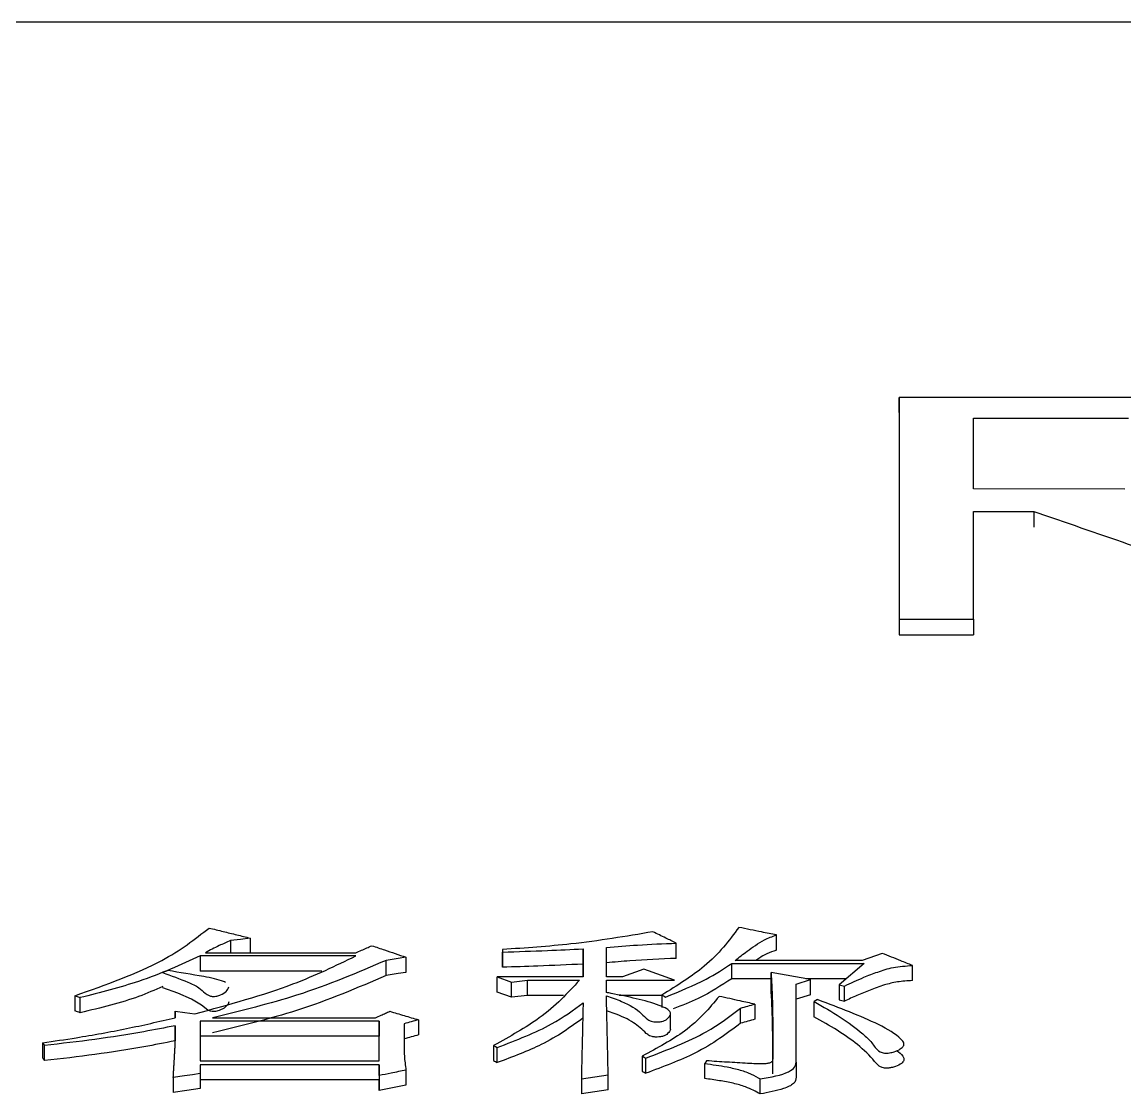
# Model space of a CAD drawing. Header units: millimetres. Extents: x 2404 to 4548, y 1024 to 2541.
# Drawn here: x 2925.25 to 2931.91, y 2286.37 to 2292.85 of the extents above; entities that cross this region are included whole.
import ezdxf

# ---------------------------------------------------------------- set-up
doc = ezdxf.new("R2010")
doc.units = ezdxf.units.MM

msp = doc.modelspace()

# ---------------------------------------------------------------- linework, layer by layer
at = {"color": 7, "linetype": 'Continuous', "lineweight": 25}
for p, q in [((2957.3188, 2292.8465), (2920.3188, 2292.848)), ((2930.5486, 2290.4868), (2930.5486, 2290.5789)), ((2931.5492, 2290.5788), (2930.5486, 2290.5789)), ((2930.9974, 2290.0256), (2930.9974, 2290.453)), ((2930.9974, 2290.453), (2931.9349, 2290.453)), ((2931.9128, 2290.0237), (2930.9974, 2290.0256)), ((2930.9974, 2289.8884), (2931.362, 2289.8884)), ((2930.9974, 2289.238), (2930.9974, 2289.8884)), ((2931.362, 2289.8884), (2931.362, 2289.7947)), ((2930.5487, 2289.238), (2930.5487, 2289.1434)), ((2930.5487, 2289.238), (2930.9974, 2289.238)), ((2930.9974, 2289.238), (2930.9974, 2289.1434)), ((2930.5487, 2289.1434), (2930.9974, 2289.1434)), ((2926.5071, 2287.2942), (2926.5071, 2287.2214)), ((2926.6261, 2287.3095), (2926.6261, 2287.2214)), ((2929.2006, 2287.1868), (2929.2006, 2287.2789)), ((2927.2643, 2287.2022), (2926.3231, 2287.2022)), ((2926.3231, 2287.2022), (2926.3231, 2287.1103)), ((2926.3557, 2287.2214), (2927.2643, 2287.2214)), ((2927.5672, 2287.1945), (2927.5672, 2287.1025)), ((2928.1514, 2287.2406), (2928.1514, 2287.2252)), ((2928.1514, 2287.2406), (2928.1514, 2287.1486)), ((2928.1514, 2287.1333), (2928.1514, 2287.2252)), ((2928.6381, 2287.2444), (2928.6381, 2287.0745)), ((2928.6381, 2287.1524), (2928.6381, 2287.2444)), ((2928.7788, 2287.0745), (2928.7788, 2287.2521)), ((2930.4446, 2287.2175), (2930.3256, 2287.1751)), ((2927.4481, 2287.0833), (2927.4481, 2287.1752)), ((2928.1514, 2287.1486), (2928.1514, 2287.1333)), ((2928.6381, 2287.0745), (2928.6381, 2287.1524)), ((2929.536, 2287.064), (2929.536, 2287.1559)), ((2929.536, 2287.1559), (2930.3365, 2287.1558)), ((2930.3256, 2287.1751), (2929.5576, 2287.1752)), ((2930.3365, 2287.1558), (2930.185, 2287.0277)), ((2930.6285, 2287.0524), (2930.6285, 2287.1442)), ((2927.0585, 2287.1102), (2926.3231, 2287.1103)), ((2928.1189, 2287.0745), (2928.2055, 2287.0434)), ((2928.6381, 2287.0745), (2928.1189, 2287.0745)), ((2928.1189, 2286.9827), (2928.1189, 2287.0745)), ((2928.8761, 2287.0745), (2928.7788, 2287.0745)), ((2929.0059, 2287.1211), (2928.8761, 2287.0745)), ((2929.1898, 2287.055), (2929.0059, 2287.1211)), ((2929.774, 2287.064), (2929.536, 2287.064)), ((2930.0119, 2287.0589), (2929.774, 2287.1017)), ((2929.774, 2287.0098), (2929.774, 2287.1017)), ((2929.9254, 2287.0317), (2930.0119, 2287.0589)), ((2930.2278, 2287.0639), (2929.9839, 2287.064)), ((2930.0119, 2286.9672), (2930.0119, 2287.0589)), ((2928.2055, 2287.0434), (2928.3028, 2287.0551)), ((2928.2055, 2286.9516), (2928.2055, 2287.0434)), ((2928.3028, 2287.0551), (2928.6165, 2287.0551)), ((2928.7788, 2287.0551), (2929.1898, 2287.055)), ((2928.7788, 2286.9809), (2928.7788, 2287.0551)), ((2929.9254, 2286.5596), (2929.9254, 2287.0317)), ((2930.185, 2287.0277), (2930.2175, 2287.0199)), ((2930.185, 2287.0277), (2930.185, 2286.936)), ((2930.2175, 2286.9282), (2930.2175, 2287.0199)), ((2925.566, 2286.9614), (2925.566, 2286.8698)), ((2925.5984, 2286.858), (2925.5984, 2286.9497)), ((2928.2055, 2286.9516), (2928.1189, 2286.9827)), ((2928.3028, 2286.9633), (2928.2055, 2286.9516)), ((2928.5185, 2286.9633), (2928.3028, 2286.9633)), ((2929.114, 2286.9633), (2928.8554, 2286.9633)), ((2929.114, 2286.9653), (2929.114, 2286.8893)), ((2930.0119, 2286.9672), (2929.9254, 2286.9399)), ((2930.0336, 2286.8344), (2930.0336, 2286.9259)), ((2930.185, 2286.936), (2930.2175, 2286.9282)), ((2926.1718, 2286.8274), (2926.1718, 2286.867)), ((2926.1718, 2286.867), (2926.1718, 2286.8274)), ((2929.1653, 2286.8505), (2929.1653, 2286.86)), ((2929.59, 2286.7951), (2929.59, 2286.8866)), ((2929.6766, 2286.9102), (2929.6766, 2286.8187)), ((2926.3232, 2286.8076), (2926.3233, 2286.5677)), ((2927.405, 2286.8076), (2926.3232, 2286.8076)), ((2926.3989, 2286.8274), (2927.3833, 2286.8274)), ((2927.405, 2286.5677), (2927.405, 2286.8076)), ((2927.405, 2286.8076), (2927.405, 2286.7162)), ((2927.5564, 2286.7917), (2927.5564, 2286.6401)), ((2927.643, 2286.8155), (2927.643, 2286.7241)), ((2929.1653, 2286.7674), (2929.1653, 2286.8495)), ((2926.1718, 2286.6522), (2926.1718, 2286.7799)), ((2926.1718, 2286.7799), (2926.1718, 2286.6885)), ((2925.3713, 2286.6762), (2925.3821, 2286.6602)), ((2925.3713, 2286.6762), (2925.3713, 2286.585)), ((2925.3821, 2286.569), (2925.3821, 2286.6602)), ((2926.1718, 2286.6521), (2926.1718, 2286.6885)), ((2927.405, 2286.7162), (2926.3232, 2286.7162)), ((2927.405, 2286.5677), (2927.405, 2286.7162)), ((2928.0972, 2286.6602), (2928.0972, 2286.5689)), ((2928.1189, 2286.5569), (2928.1189, 2286.6481)), ((2928.9951, 2286.5959), (2928.9951, 2286.5047)), ((2926.3233, 2286.5677), (2927.405, 2286.5677)), ((2927.405, 2286.5435), (2926.3233, 2286.5435)), ((2926.3233, 2286.5435), (2926.3233, 2286.4909)), ((2927.405, 2286.4787), (2927.405, 2286.5435)), ((2927.405, 2286.5435), (2927.405, 2286.4524)), ((2929.0167, 2286.4927), (2929.0167, 2286.5838)), ((2929.3846, 2286.5677), (2929.3737, 2286.5515)), ((2929.7848, 2286.4886), (2929.7848, 2286.5797)), ((2929.9254, 2286.5596), (2929.9254, 2286.4685)), ((2926.161, 2286.4666), (2926.161, 2286.3756)), ((2926.3233, 2286.4909), (2926.3233, 2286.3999)), ((2927.405, 2286.4787), (2927.405, 2286.3877)), ((2927.5672, 2286.5111), (2927.5672, 2286.4201)), ((2928.6273, 2286.4584), (2928.7896, 2286.4827)), ((2928.6273, 2286.4584), (2928.6273, 2286.3674)), ((2928.7896, 2286.3917), (2928.7896, 2286.4827)), ((2929.7091, 2286.3674), (2929.7091, 2286.4584)), ((2927.405, 2286.4524), (2926.3233, 2286.4524)), ((2927.405, 2286.3877), (2927.405, 2286.4524)), ((2928.7896, 2286.3917), (2928.6273, 2286.3674))]:
    msp.add_line(p, q, dxfattribs=at)
at = {"color": 7, "linetype": 'Continuous', "lineweight": 25, "flags": 128}
for points in [[(2926.6261, 2287.3095), (2926.5666, 2287.3019), (2926.5071, 2287.2942)], [(2927.5672, 2287.1945), (2927.521, 2287.187), (2927.4846, 2287.1811), (2927.4482, 2287.1752)], [(2926.1286, 2287.1134), (2926.1202, 2287.1104), (2926.1081, 2287.1061), (2926.1024, 2287.104)], [(2927.5672, 2287.1025), (2927.521, 2287.0951), (2927.4846, 2287.0892), (2927.4482, 2287.0833)], [(2926.4959, 2286.9238), (2926.4923, 2286.9098), (2926.4692, 2286.8867), (2926.4377, 2286.8717), (2926.4171, 2286.8664), (2926.4067, 2286.8653), (2926.3959, 2286.8657), (2926.3854, 2286.8679), (2926.3706, 2286.8737), (2926.3306, 2286.9051), (2926.2711, 2286.9409), (2926.1878, 2286.9769), (2926.0983, 2287.0091), (2926.096, 2287.0099), (2926.096, 2287.0099)], [(2928.3028, 2286.9633), (2928.3028, 2286.9862), (2928.3028, 2287.0092), (2928.3028, 2287.0321), (2928.3028, 2287.0551)], [(2925.566, 2286.9614), (2925.5742, 2286.9584), (2925.5863, 2286.954), (2925.5984, 2286.9497)], [(2929.1141, 2286.9653), (2929.1196, 2286.9623), (2929.1276, 2286.9579), (2929.1357, 2286.9535)], [(2930.0552, 2286.9377), (2930.0444, 2286.9318), (2930.0336, 2286.9259)], [(2925.5984, 2286.858), (2925.5901, 2286.861), (2925.5819, 2286.864), (2925.566, 2286.8698)], [(2926.1718, 2286.867), (2926.2312, 2286.8591), (2926.2907, 2286.8512)], [(2928.0973, 2286.6602), (2928.1081, 2286.6541), (2928.1189, 2286.6481)], [(2928.9951, 2286.5959), (2929.0006, 2286.5928), (2929.0087, 2286.5883), (2929.0167, 2286.5838)], [(2928.0973, 2286.5689), (2928.1028, 2286.5659), (2928.1083, 2286.5628), (2928.1189, 2286.5569)], [(2929.3737, 2286.4604), (2929.3737, 2286.4974), (2929.3737, 2286.5245), (2929.3737, 2286.5515)], [(2926.3233, 2286.4909), (2926.2762, 2286.4839), (2926.2292, 2286.4768), (2926.161, 2286.4666)], [(2928.9951, 2286.5047), (2929.0006, 2286.5016), (2929.0061, 2286.4986), (2929.0167, 2286.4927)], [(2926.3233, 2286.3999), (2926.2421, 2286.3877), (2926.161, 2286.3756)]]:
    msp.add_lwpolyline(points, dxfattribs=at)
at = {"color": 7, "linetype": 'Continuous', "lineweight": 25}
for points, knots in [([(2930.5486, 2290.5789), (2930.5486, 2290.402), (2930.5487, 2289.9884), (2930.5487, 2289.5112), (2930.5487, 2289.238)], [0, 0, 0, 0, 0.427525, 1, 1, 1, 1]), ([(2932.682, 2290.5622), (2932.6721, 2290.5626), (2932.6571, 2290.5632), (2932.6372, 2290.564), (2932.6223, 2290.5646), (2932.6023, 2290.5654), (2932.5824, 2290.5662), (2932.5624, 2290.5669), (2932.5475, 2290.5675), (2932.5325, 2290.568), (2932.5125, 2290.5687), (2932.4925, 2290.5694), (2932.4725, 2290.57), (2932.4575, 2290.5704), (2932.4275, 2290.5713), (2932.3623, 2290.5729), (2932.2818, 2290.5743), (2932.141, 2290.5761), (2931.9719, 2290.5778), (2931.7545, 2290.5787), (2931.6177, 2290.5788), (2931.5492, 2290.5788)], [0, 0, 0, 0, 0.026604, 0.039906, 0.053209, 0.066511, 0.093115, 0.106417, 0.119719, 0.133022, 0.146324, 0.172928, 0.18623, 0.199533, 0.212835, 0.266046, 0.372479, 0.425688, 0.638532, 0.819249, 1, 1, 1, 1]), ([(2930.5486, 2290.4825), (2930.5486, 2290.3057), (2930.5487, 2289.8926), (2930.5487, 2289.416), (2930.5487, 2289.1434)], [0, 0, 0, 0, 0.428082, 1, 1, 1, 1]), ([(2931.362, 2289.8884), (2931.4095, 2289.8722), (2931.6471, 2289.7914), (2932.0721, 2289.6441), (2932.6368, 2289.4437), (2933.0116, 2289.3065), (2933.1989, 2289.2379)], [0, 0, 0, 0, 0.077607, 0.388036, 0.694012, 1, 1, 1, 1]), ([(2925.566, 2286.9614), (2925.7555, 2287.0285), (2926.0907, 2287.1472), (2926.2905, 2287.3028), (2926.3773, 2287.3705)], [0, 0, 0, 0, 0.565519, 1, 1, 1, 1]), ([(2926.3773, 2287.3705), (2926.4058, 2287.3635), (2926.4615, 2287.3499), (2926.5444, 2287.3296), (2926.5989, 2287.3162), (2926.6261, 2287.3095)], [0, 0, 0, 0, 0.343461, 0.671731, 1, 1, 1, 1]), ([(2929.06, 2287.3476), (2928.8968, 2287.3203), (2928.604, 2287.2713), (2928.2903, 2287.25), (2928.1514, 2287.2406)], [0, 0, 0, 0, 0.557097, 1, 1, 1, 1]), ([(2929.2006, 2287.2789), (2929.1796, 2287.2892), (2929.1457, 2287.3058), (2929.0988, 2287.3287), (2929.0729, 2287.3413), (2929.06, 2287.3476)], [0, 0, 0, 0, 0.447799, 0.7239, 1, 1, 1, 1]), ([(2929.5792, 2287.3742), (2929.5197, 2287.2942), (2929.4129, 2287.1507), (2929.2058, 2287.0222), (2929.114, 2286.9653)], [0, 0, 0, 0, 0.556899, 1, 1, 1, 1]), ([(2929.5576, 2287.1752), (2929.581, 2287.1937), (2929.6196, 2287.2242), (2929.6791, 2287.2654), (2929.7309, 2287.3006), (2929.7811, 2287.3191), (2929.8064, 2287.3285)], [0, 0, 0, 0, 0.337761, 0.556951, 0.777135, 1, 1, 1, 1]), ([(2929.8064, 2287.3285), (2929.7765, 2287.3345), (2929.7237, 2287.3452), (2929.648, 2287.3604), (2929.6021, 2287.3696), (2929.5792, 2287.3742)], [0, 0, 0, 0, 0.394861, 0.69743, 1, 1, 1, 1]), ([(2929.8064, 2287.2364), (2929.8064, 2287.2441), (2929.8064, 2287.2596), (2929.8064, 2287.2904), (2929.8064, 2287.3133), (2929.8064, 2287.3285)], [0, 0, 0, 0, 0.2525, 0.505, 1, 1, 1, 1]), ([(2926.5071, 2287.2942), (2926.4838, 2287.2844), (2926.445, 2287.268), (2926.396, 2287.2432), (2926.3691, 2287.2287), (2926.3557, 2287.2214)], [0, 0, 0, 0, 0.429081, 0.714347, 1, 1, 1, 1]), ([(2927.2643, 2287.2214), (2927.2756, 2287.2263), (2927.2975, 2287.2358), (2927.33, 2287.2499), (2927.3511, 2287.259), (2927.3617, 2287.2636)], [0, 0, 0, 0, 0.347839, 0.673919, 1, 1, 1, 1]), ([(2927.3617, 2287.2636), (2927.3873, 2287.255), (2927.4343, 2287.2392), (2927.5028, 2287.2162), (2927.5458, 2287.2017), (2927.5672, 2287.1945)], [0, 0, 0, 0, 0.373043, 0.686521, 1, 1, 1, 1]), ([(2928.7788, 2287.2521), (2928.8413, 2287.2577), (2928.9805, 2287.2702), (2929.1225, 2287.2758), (2929.2006, 2287.2789)], [0, 0, 0, 0, 0.449849, 1, 1, 1, 1]), ([(2926.3231, 2287.2022), (2926.2058, 2287.148), (2925.9945, 2287.0504), (2925.7203, 2286.9807), (2925.5984, 2286.9497)], [0, 0, 0, 0, 0.555264, 1, 1, 1, 1]), ([(2926.2907, 2286.8512), (2926.4977, 2286.9078), (2926.8642, 2287.0079), (2927.143, 2287.1433), (2927.2643, 2287.2022)], [0, 0, 0, 0, 0.564995, 1, 1, 1, 1]), ([(2928.1514, 2287.2252), (2928.2417, 2287.2282), (2928.4042, 2287.2337), (2928.5662, 2287.2411), (2928.6381, 2287.2444)], [0, 0, 0, 0, 0.555754, 1, 1, 1, 1]), ([(2929.8064, 2287.2364), (2929.7862, 2287.2294), (2929.7459, 2287.2156), (2929.7097, 2287.1933), (2929.6896, 2287.1797), (2929.6828, 2287.1751)], [0, 0, 0, 0, 0.401498, 0.797434, 1, 1, 1, 1]), ([(2930.6285, 2287.1442), (2930.6049, 2287.1537), (2930.5624, 2287.1706), (2930.5011, 2287.1951), (2930.4635, 2287.21), (2930.4446, 2287.2175)], [0, 0, 0, 0, 0.386102, 0.693051, 1, 1, 1, 1]), ([(2927.4482, 2287.1752), (2927.2754, 2287.1009), (2926.9643, 2286.967), (2926.5729, 2286.8705), (2926.3989, 2286.8275)], [0, 0, 0, 0, 0.555354, 1, 1, 1, 1]), ([(2928.6381, 2287.1524), (2928.5467, 2287.1483), (2928.3847, 2287.1409), (2928.2222, 2287.1356), (2928.1514, 2287.1333)], [0, 0, 0, 0, 0.564211, 1, 1, 1, 1]), ([(2929.2006, 2287.1868), (2929.107, 2287.1828), (2928.9651, 2287.1767), (2928.8261, 2287.1643), (2928.7788, 2287.1601)], [0, 0, 0, 0, 0.659861, 1, 1, 1, 1]), ([(2929.1357, 2286.9535), (2929.2218, 2286.9883), (2929.3746, 2287.0502), (2929.4869, 2287.1237), (2929.536, 2287.1559)], [0, 0, 0, 0, 0.563218, 1, 1, 1, 1]), ([(2930.2175, 2287.0199), (2930.2562, 2287.0378), (2930.3201, 2287.0674), (2930.4173, 2287.105), (2930.5096, 2287.1357), (2930.5886, 2287.1414), (2930.6285, 2287.1442)], [0, 0, 0, 0, 0.335019, 0.553277, 0.774167, 1, 1, 1, 1]), ([(2926.096, 2287.1017), (2926.148, 2287.0827), (2926.2259, 2287.0542), (2926.3181, 2287.0123), (2926.3448, 2286.9812), (2926.3718, 2286.9633), (2926.3906, 2286.958), (2926.4008, 2286.9567), (2926.4124, 2286.9571), (2926.4291, 2286.9601), (2926.4555, 2286.9695), (2926.4873, 2286.988), (2926.4939, 2287.0058), (2926.4975, 2287.0154)], [0, 0, 0, 0, 0.318334, 0.477294, 0.616925, 0.687072, 0.704751, 0.71934, 0.733979, 0.755949, 0.800249, 0.89164, 1, 1, 1, 1]), ([(2926.4758, 2287.0421), (2926.4722, 2287.0438), (2926.438, 2287.0596), (2926.315, 2287.0823), (2926.2003, 2287.1015), (2926.1286, 2287.1134)], [0, 0, 0, 0, 0.0414954, 0.4006166, 1, 1, 1, 1]), ([(2927.4482, 2287.0833), (2927.2754, 2287.0091), (2926.9643, 2286.8754), (2926.5729, 2286.7789), (2926.3989, 2286.736)], [0, 0, 0, 0, 0.555295, 1, 1, 1, 1]), ([(2929.536, 2287.064), (2929.4734, 2287.023), (2929.3728, 2286.9571), (2929.235, 2286.9024), (2929.1829, 2286.8817)], [0, 0, 0, 0, 0.621969, 1, 1, 1, 1]), ([(2929.774, 2287.1017), (2929.7741, 2287.0986), (2929.7745, 2287.0925), (2929.775, 2287.0833), (2929.7755, 2287.074), (2929.776, 2287.0648), (2929.7765, 2287.0556), (2929.7769, 2287.0479), (2929.7773, 2287.0402), (2929.7777, 2287.0325), (2929.7782, 2287.0232), (2929.7788, 2287.0109), (2929.7795, 2286.9954), (2929.7803, 2286.9769), (2929.7809, 2286.9614), (2929.7815, 2286.9459), (2929.7819, 2286.9304), (2929.7824, 2286.9117), (2929.7828, 2286.8962), (2929.783, 2286.8806), (2929.7833, 2286.865), (2929.7835, 2286.8462), (2929.7837, 2286.8306), (2929.7839, 2286.8149), (2929.784, 2286.7993), (2929.7842, 2286.7742), (2929.7844, 2286.7427), (2929.7846, 2286.7143), (2929.7846, 2286.6969), (2929.7846, 2286.689), (2929.7847, 2286.6811), (2929.7847, 2286.6732), (2929.7847, 2286.6653), (2929.7847, 2286.6574), (2929.7847, 2286.6479), (2929.7847, 2286.64), (2929.7847, 2286.6344), (2929.7847, 2286.6304), (2929.7847, 2286.6265), (2929.7848, 2286.6225), (2929.7848, 2286.6185), (2929.7848, 2286.6146), (2929.7848, 2286.6098), (2929.7848, 2286.6058), (2929.7848, 2286.6018), (2929.7848, 2286.5979), (2929.7848, 2286.5931), (2929.7848, 2286.5891), (2929.7848, 2286.5847), (2929.7848, 2286.5818), (2929.7848, 2286.5797)], [0, 0, 0, 0, 0.01797, 0.035941, 0.053911, 0.071882, 0.089852, 0.107823, 0.116808, 0.134779, 0.152749, 0.17072, 0.20666, 0.242601, 0.278542, 0.296513, 0.332454, 0.368395, 0.404336, 0.422306, 0.458247, 0.494188, 0.530129, 0.5481, 0.584041, 0.619982, 0.691863, 0.763745, 0.781716, 0.790701, 0.808672, 0.826642, 0.835627, 0.853598, 0.871568, 0.889539, 0.898524, 0.903017, 0.912002, 0.920987, 0.92548, 0.934465, 0.94345, 0.952435, 0.956928, 0.965913, 0.974898, 0.983884, 0.988376, 1, 1, 1, 1]), ([(2926.0969, 2287.0166), (2926.05, 2286.9959), (2925.907, 2286.9327), (2925.7224, 2286.8881), (2925.5984, 2286.858)], [0, 0, 0, 0, 0.327865, 1, 1, 1, 1]), ([(2928.6165, 2287.0551), (2928.5447, 2286.9772), (2928.4157, 2286.8373), (2928.1951, 2286.7146), (2928.0972, 2286.6602)], [0, 0, 0, 0, 0.55626, 1, 1, 1, 1]), ([(2929.7848, 2286.4886), (2929.7846, 2286.5505), (2929.7844, 2286.655), (2929.7834, 2286.8293), (2929.7776, 2286.9402), (2929.774, 2287.0098)], [0, 0, 0, 0, 0.351751, 0.593192, 1, 1, 1, 1]), ([(2930.6285, 2287.0524), (2930.5974, 2287.0507), (2930.5359, 2287.0473), (2930.4506, 2287.0249), (2930.3718, 2286.9961), (2930.2924, 2286.9629), (2930.2424, 2286.9398), (2930.2175, 2286.9282)], [0, 0, 0, 0, 0.175416, 0.347585, 0.56656, 0.783731, 1, 1, 1, 1]), ([(2928.7788, 2286.9613), (2928.8104, 2286.9504), (2928.8973, 2286.9204), (2928.9798, 2286.8693), (2929.0152, 2286.8256), (2929.0412, 2286.8097), (2929.0573, 2286.8048), (2929.0754, 2286.8026), (2929.0951, 2286.8028), (2929.1146, 2286.8055), (2929.1338, 2286.8119), (2929.1542, 2286.8266), (2929.1679, 2286.8457), (2929.1646, 2286.8667), (2929.1414, 2286.8856), (2929.0347, 2286.9296), (2928.8998, 2286.9569), (2928.7885, 2286.979), (2928.7788, 2286.9809)], [0, 0, 0, 0, 0.104817, 0.288489, 0.371154, 0.389962, 0.405383, 0.420813, 0.436756, 0.454227, 0.471615, 0.498268, 0.557765, 0.592477, 0.62706, 0.687172, 0.972715, 1, 1, 1, 1]), ([(2928.7896, 2286.4827), (2928.7884, 2286.5361), (2928.787, 2286.6028), (2928.7852, 2286.6821), (2928.7845, 2286.7151), (2928.7838, 2286.748), (2928.7832, 2286.7742), (2928.7824, 2286.8069), (2928.7818, 2286.8331), (2928.7812, 2286.8592), (2928.7807, 2286.8787), (2928.7803, 2286.8949), (2928.7799, 2286.9112), (2928.7796, 2286.9242), (2928.7793, 2286.9371), (2928.7791, 2286.9484), (2928.7789, 2286.9565), (2928.7788, 2286.9613)], [0, 0, 0, 0, 0.329938, 0.412422, 0.494907, 0.536149, 0.618633, 0.659875, 0.74236, 0.783602, 0.824844, 0.866086, 0.886707, 0.927949, 0.94857, 0.969192, 1, 1, 1, 1]), ([(2929.4602, 2286.9574), (2929.4001, 2286.8854), (2929.292, 2286.7558), (2929.0865, 2286.6451), (2928.9951, 2286.5959)], [0, 0, 0, 0, 0.555457, 1, 1, 1, 1]), ([(2929.6766, 2286.9102), (2929.647, 2286.9167), (2929.5962, 2286.9278), (2929.524, 2286.9435), (2929.4815, 2286.9528), (2929.4602, 2286.9574)], [0, 0, 0, 0, 0.410172, 0.705086, 1, 1, 1, 1]), ([(2930.0336, 2286.9259), (2930.088, 2286.8949), (2930.1969, 2286.8328), (2930.3096, 2286.7481), (2930.3873, 2286.6782), (2930.4066, 2286.6362), (2930.4441, 2286.6178), (2930.4576, 2286.6143), (2930.4741, 2286.6136), (2930.4952, 2286.6159), (2930.5255, 2286.6237), (2930.5551, 2286.6374), (2930.5762, 2286.6555), (2930.5787, 2286.6768), (2930.539, 2286.724), (2930.4273, 2286.7889), (2930.2482, 2286.8639), (2930.122, 2286.9129), (2930.0565, 2286.9372), (2930.0552, 2286.9377)], [0, 0, 0, 0, 0.146382, 0.292955, 0.366204, 0.439427, 0.447746, 0.45616, 0.463429, 0.472823, 0.489455, 0.518149, 0.540935, 0.563855, 0.597101, 0.728178, 0.861562, 0.99717, 1, 1, 1, 1]), ([(2927.3833, 2286.8274), (2927.3945, 2286.8325), (2927.4145, 2286.8417), (2927.4433, 2286.8548), (2927.461, 2286.8629), (2927.4699, 2286.8669)], [0, 0, 0, 0, 0.38646, 0.693229, 1, 1, 1, 1]), ([(2927.4699, 2286.8669), (2927.4987, 2286.8584), (2927.5564, 2286.8413), (2927.6141, 2286.8241), (2927.643, 2286.8155)], [0, 0, 0, 0, 0.499999, 1, 1, 1, 1]), ([(2928.1189, 2286.6481), (2928.2359, 2286.6933), (2928.4433, 2286.7734), (2928.579, 2286.8742), (2928.6381, 2286.9181)], [0, 0, 0, 0, 0.56439, 1, 1, 1, 1]), ([(2928.6382, 2286.9181), (2928.637, 2286.8719), (2928.6357, 2286.8199), (2928.6342, 2286.7558), (2928.6335, 2286.7266), (2928.6327, 2286.6915), (2928.6318, 2286.6563), (2928.631, 2286.621), (2928.6302, 2286.5857), (2928.6296, 2286.5561), (2928.6291, 2286.5354), (2928.6288, 2286.5206), (2928.6284, 2286.5058), (2928.6281, 2286.4909), (2928.6278, 2286.479), (2928.6276, 2286.4692), (2928.6274, 2286.4623), (2928.6273, 2286.4584)], [0, 0, 0, 0, 0.305862, 0.344095, 0.42056, 0.497026, 0.573491, 0.649956, 0.726422, 0.802887, 0.84112, 0.860236, 0.898469, 0.936701, 0.955818, 0.974934, 1, 1, 1, 1]), ([(2929.1636, 2286.7679), (2929.1645, 2286.7649), (2929.1685, 2286.7529), (2929.1552, 2286.7373), (2929.1374, 2286.7226), (2929.1189, 2286.7148), (2929.0961, 2286.7113), (2929.0741, 2286.7112), (2929.0545, 2286.7139), (2929.034, 2286.7212), (2929, 2286.7507), (2928.9505, 2286.8003), (2928.8571, 2286.8439), (2928.7948, 2286.8644), (2928.7788, 2286.8697)], [0, 0, 0, 0, 0.0321697, 0.1304429, 0.1694929, 0.2089996, 0.2431332, 0.2730052, 0.3033501, 0.3306975, 0.3897905, 0.6483711, 0.90947, 1, 1, 1, 1]), ([(2929.0167, 2286.5838), (2929.1472, 2286.6343), (2929.3786, 2286.7238), (2929.5259, 2286.8372), (2929.5901, 2286.8866)], [0, 0, 0, 0, 0.564262, 1, 1, 1, 1]), ([(2929.5901, 2286.8866), (2929.6045, 2286.8906), (2929.6333, 2286.8984), (2929.6622, 2286.9063), (2929.6766, 2286.9102)], [0, 0, 0, 0, 0.499999, 1, 1, 1, 1]), ([(2925.3713, 2286.6762), (2925.4392, 2286.6864), (2925.611, 2286.7122), (2925.8812, 2286.7607), (2926.0747, 2286.8052), (2926.1718, 2286.8274)], [0, 0, 0, 0, 0.245289, 0.621469, 1, 1, 1, 1]), ([(2927.643, 2286.8155), (2927.6285, 2286.8116), (2927.5997, 2286.8036), (2927.5708, 2286.7957), (2927.5564, 2286.7917)], [0, 0, 0, 0, 0.5000001, 1, 1, 1, 1]), ([(2928.6381, 2286.8266), (2928.5612, 2286.7708), (2928.4225, 2286.6704), (2928.2124, 2286.5919), (2928.1189, 2286.5569)], [0, 0, 0, 0, 0.5549071, 1, 1, 1, 1]), ([(2929.5901, 2286.7951), (2929.5068, 2286.7322), (2929.3568, 2286.6189), (2929.1215, 2286.5316), (2929.0167, 2286.4927)], [0, 0, 0, 0, 0.55488, 1, 1, 1, 1]), ([(2929.6766, 2286.8187), (2929.6622, 2286.8147), (2929.6333, 2286.8069), (2929.6045, 2286.799), (2929.5901, 2286.7951)], [0, 0, 0, 0, 0.500001, 1, 1, 1, 1]), ([(2930.5305, 2286.6292), (2930.5351, 2286.6265), (2930.5563, 2286.6141), (2930.5748, 2286.5936), (2930.5788, 2286.5693), (2930.5617, 2286.5501), (2930.5335, 2286.5357), (2930.5038, 2286.5266), (2930.483, 2286.5231), (2930.4663, 2286.5225), (2930.452, 2286.5243), (2930.4366, 2286.5296), (2930.4165, 2286.5428), (2930.3796, 2286.5906), (2930.3048, 2286.664), (2930.1758, 2286.7531), (2930.0811, 2286.8072), (2930.0335, 2286.8344)], [0, 0, 0, 0, 0.019935, 0.092126, 0.128452, 0.164994, 0.212308, 0.23785, 0.255737, 0.26718, 0.278732, 0.291669, 0.31574, 0.371395, 0.593339, 0.795955, 1, 1, 1, 1]), ([(2926.1718, 2286.7799), (2926.1091, 2286.7675), (2925.9515, 2286.7365), (2925.6884, 2286.6952), (2925.4845, 2286.6719), (2925.3821, 2286.6602)], [0, 0, 0, 0, 0.2475218, 0.622512, 1, 1, 1, 1]), ([(2926.1718, 2286.6885), (2926.1091, 2286.6761), (2925.9515, 2286.6452), (2925.6883, 2286.6039), (2925.4844, 2286.5806), (2925.3821, 2286.569)], [0, 0, 0, 0, 0.247562, 0.622535, 1, 1, 1, 1]), ([(2927.643, 2286.7241), (2927.6285, 2286.7201), (2927.5997, 2286.7122), (2927.5708, 2286.7043), (2927.5564, 2286.7003)], [0, 0, 0, 0, 0.499999, 1, 1, 1, 1]), ([(2926.161, 2286.4666), (2926.1611, 2286.4681), (2926.1612, 2286.4705), (2926.1614, 2286.4736), (2926.1616, 2286.4768), (2926.1618, 2286.4799), (2926.1619, 2286.483), (2926.1621, 2286.4854), (2926.1623, 2286.4885), (2926.1624, 2286.4916), (2926.1626, 2286.4948), (2926.1628, 2286.4971), (2926.1629, 2286.5002), (2926.1631, 2286.5034), (2926.1633, 2286.5065), (2926.1634, 2286.5088), (2926.1636, 2286.512), (2926.1638, 2286.5159), (2926.1642, 2286.5221), (2926.1646, 2286.5284), (2926.1649, 2286.5346), (2926.1652, 2286.5393), (2926.1656, 2286.5455), (2926.1659, 2286.5517), (2926.1663, 2286.558), (2926.1666, 2286.5626), (2926.1669, 2286.5689), (2926.1673, 2286.5751), (2926.1677, 2286.5813), (2926.1679, 2286.586), (2926.1683, 2286.5922), (2926.1687, 2286.5984), (2926.169, 2286.6046), (2926.1693, 2286.6093), (2926.1696, 2286.6139), (2926.1698, 2286.6178), (2926.17, 2286.6217), (2926.1702, 2286.6248), (2926.1704, 2286.6279), (2926.1705, 2286.6302), (2926.1707, 2286.6333), (2926.1709, 2286.6364), (2926.1711, 2286.6395), (2926.1712, 2286.6418), (2926.1714, 2286.6447), (2926.1716, 2286.6482), (2926.1717, 2286.6508), (2926.1718, 2286.6522)], [0, 0, 0, 0, 0.025173, 0.03776, 0.050346, 0.075519, 0.088105, 0.100692, 0.113278, 0.138451, 0.151038, 0.163624, 0.176211, 0.201384, 0.21397, 0.226556, 0.239143, 0.264316, 0.289489, 0.339835, 0.365007, 0.39018, 0.415353, 0.465699, 0.490872, 0.516045, 0.541218, 0.591564, 0.616737, 0.64191, 0.667082, 0.717428, 0.742601, 0.767774, 0.792947, 0.81812, 0.830706, 0.855879, 0.868466, 0.881052, 0.893639, 0.918812, 0.931398, 0.943984, 0.956571, 0.978285, 1, 1, 1, 1]), ([(2927.5564, 2286.6401), (2927.5567, 2286.626), (2927.5573, 2286.5976), (2927.5614, 2286.5546), (2927.5653, 2286.5256), (2927.5672, 2286.5111)], [0, 0, 0, 0, 0.328449, 0.664167, 1, 1, 1, 1]), ([(2925.3821, 2286.569), (2925.3803, 2286.5716), (2925.3767, 2286.577), (2925.3731, 2286.5823), (2925.3713, 2286.585)], [0, 0, 0, 0, 0.499999, 1, 1, 1, 1]), ([(2929.3737, 2286.5515), (2929.419, 2286.5452), (2929.4932, 2286.5347), (2929.5891, 2286.5133), (2929.6559, 2286.4879), (2929.6914, 2286.4681), (2929.7091, 2286.4584)], [0, 0, 0, 0, 0.347242, 0.568885, 0.786213, 1, 1, 1, 1]), ([(2929.7847, 2286.5797), (2929.7841, 2286.5745), (2929.7832, 2286.5671), (2929.7746, 2286.5585), (2929.7654, 2286.5539), (2929.751, 2286.5507), (2929.7059, 2286.5477), (2929.6236, 2286.5532), (2929.5081, 2286.5591), (2929.4257, 2286.5648), (2929.3846, 2286.5677)], [0, 0, 0, 0, 0.083125, 0.11875, 0.147804, 0.176837, 0.225893, 0.446677, 0.723242, 1, 1, 1, 1]), ([(2929.7091, 2286.4584), (2929.7732, 2286.4695), (2929.8614, 2286.4849), (2929.9218, 2286.5286), (2929.9242, 2286.5493), (2929.9254, 2286.5596)], [0, 0, 0, 0, 0.574092, 0.788689, 1, 1, 1, 1]), ([(2927.5672, 2286.5111), (2927.5522, 2286.5081), (2927.5222, 2286.5021), (2927.4681, 2286.4913), (2927.4291, 2286.4835), (2927.405, 2286.4787)], [0, 0, 0, 0, 0.277507, 0.555013, 1, 1, 1, 1]), ([(2929.7091, 2286.3674), (2929.681, 2286.3824), (2929.6344, 2286.4074), (2929.5464, 2286.4331), (2929.4616, 2286.4482), (2929.4031, 2286.4563), (2929.3737, 2286.4604)], [0, 0, 0, 0, 0.331362, 0.550785, 0.774719, 1, 1, 1, 1]), ([(2929.9254, 2286.4685), (2929.9235, 2286.4552), (2929.9195, 2286.4283), (2929.8356, 2286.3908), (2929.7576, 2286.3763), (2929.7091, 2286.3674)], [0, 0, 0, 0, 0.268574, 0.544919, 1, 1, 1, 1]), ([(2927.5672, 2286.4201), (2927.5402, 2286.4147), (2927.4861, 2286.4039), (2927.432, 2286.3931), (2927.405, 2286.3877)], [0, 0, 0, 0, 0.5, 1, 1, 1, 1])]:
    msp.add_open_spline(points, degree=3, knots=knots, dxfattribs=at)

doc.saveas('drawing.dxf')
